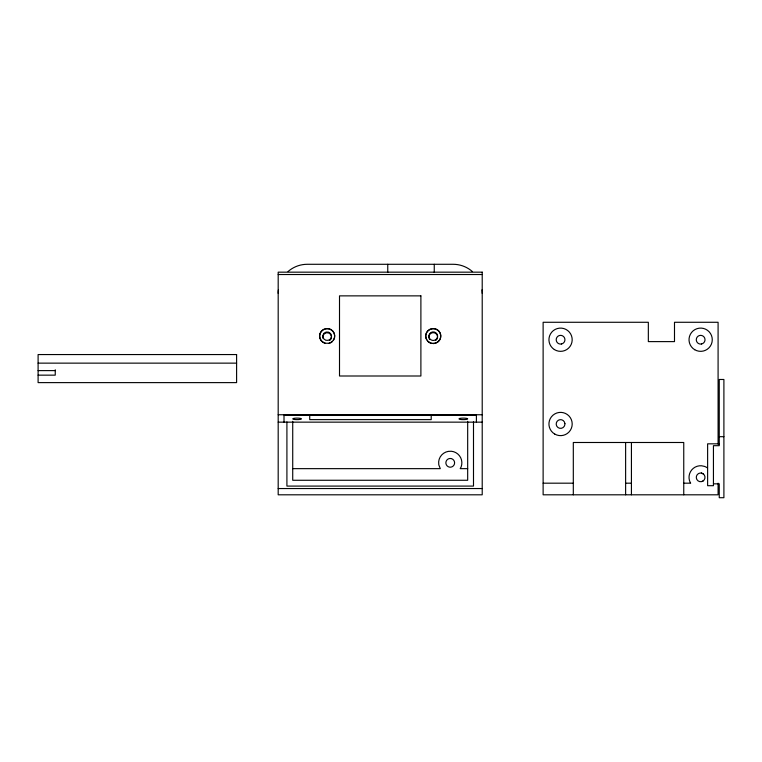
<?xml version="1.0" encoding="UTF-8"?>
<svg xmlns="http://www.w3.org/2000/svg" width="762" height="762" viewBox="0 0 762 762"><rect width="100%" height="100%" fill="white"/><g stroke="black" fill="none" stroke-linecap="round" stroke-linejoin="round"><path stroke-width="1.14" d="M702.145 481.46L703.155 480.936M278.187 274.52L482.213 274.52M38.1 363.141L236.601 363.141M38.1 370.608L55.245 370.608M38.1 375.152L55.245 375.152L55.245 369.789M278.187 414.757L482.213 414.757M278.187 422.148L482.213 422.148M719.252 436.683L723.9 436.683M719.252 443.827L707.622 443.827L707.622 485.699L713.442 485.699L713.442 445.684L719.252 445.684L719.252 379.476L723.9 379.476L723.9 497.71L719.252 497.71L719.252 483.841L713.442 483.841M292.722 468.649L440.284 468.649L438.788 464.81L438.664 461.782A11.62 11.62 0 0 1 448.266 451.38L451.295 451.256A11.62 11.62 0 0 1 461.153 466.849L460.21 468.649L467.678 468.649M543.125 483.184L573.31 483.184M625.621 483.184L631.431 483.184M683.752 483.184L690.677 483.184L690.172 482.403A11.62 11.62 0 0 1 701.526 465.772L704.498 466.401A11.62 11.62 0 0 1 707.203 467.763M278.187 488.547L482.213 488.547M701.402 473.078L700.268 473.021A4.362 4.362 0 0 0 696.878 479.555A4.362 4.362 0 0 0 704.221 479.86A4.362 4.362 0 0 0 701.402 473.078L703.45 474.021M718.09 444.141L718.09 322.278L674.494 322.278L674.494 341.614L648.338 341.614L648.338 322.278L543.125 322.278L543.125 494.805L718.09 494.805L718.09 483.184M683.752 494.805L683.752 442.493L573.31 442.493L573.31 494.805M631.431 442.493L631.431 494.805M625.621 442.493L625.621 494.805M476.402 422.148L476.402 415.1L284.007 415.1L284.007 422.148M473.497 421.7L473.497 486.089L286.912 486.089L286.912 421.929M467.678 421.329L467.678 480.27L292.722 480.27L292.722 421.329M434.254 264.29L434.254 272.425M431.206 414.871L431.206 419.624L309.724 419.624L309.724 414.871M387.753 264.29L387.753 272.425M278.187 293.351A29.061 29.061 0 0 1 278.406 289.846M287.979 271.596A29.061 29.061 0 0 1 307.248 264.29L453.152 264.29A29.061 29.061 0 0 1 472.421 271.596M482.003 289.846A29.061 29.061 0 0 1 482.213 293.351M428.93 336.309A4.362 4.296 0 0 1 435.483 333.261A4.362 4.296 0 0 1 435.826 340.395M429.73 339.5A4.362 4.296 0 0 1 428.911 337.423L428.93 335.547A4.362 4.296 0 0 1 435.645 332.603A4.362 4.296 0 0 1 435.512 339.852A4.362 4.296 0 0 1 428.911 336.671M329.66 340.462A4.362 4.296 0 0 0 331.451 337.69L331.499 335.813A4.362 4.296 0 0 0 322.869 335.442L322.812 337.318A4.362 4.296 0 0 0 323.059 338.414M322.869 336.194A4.362 4.296 0 0 1 331.499 336.566M331.451 336.928A4.362 4.296 0 0 1 322.812 336.556M325.203 343.376A7.553 7.439 0 0 1 320.059 333.642A7.553 7.439 0 0 1 330.356 329.441A7.553 7.439 0 0 1 333.699 339.909M332.499 341.452A7.553 7.439 0 0 1 329.117 343.376M426.691 339.909A7.553 7.439 0 0 1 430.654 329.194A7.553 7.439 0 0 1 440.684 334.889A7.553 7.439 0 0 1 433.235 343.624M431.282 343.376A7.553 7.439 0 0 1 427.892 341.452M564.909 423.624L564.861 424.758A4.362 4.362 0 0 1 558.06 427.577A4.362 4.362 0 0 1 558.384 420.224A4.362 4.362 0 0 1 564.909 423.624M701.535 343.986L700.402 344.072A4.362 4.362 0 0 1 696.382 340.604L696.297 339.471A4.362 4.362 0 0 1 700.516 335.366A4.362 4.362 0 0 1 704.983 339.204A4.362 4.362 0 0 1 701.535 343.986M561.423 343.995L560.289 344.072A4.362 4.362 0 0 1 556.212 339.823A4.362 4.362 0 0 1 560.08 335.385A4.362 4.362 0 0 1 564.842 338.861L564.918 339.995A4.362 4.362 0 0 1 561.423 343.995M450.609 458.495L449.475 458.543A4.362 4.362 0 0 0 445.894 462.467L445.951 463.61A4.362 4.362 0 0 0 450.637 467.182A4.362 4.362 0 0 0 454.6 462.82A4.362 4.362 0 0 0 450.609 458.495M482.213 272.167L278.187 272.167L278.187 494.805L482.213 494.805L482.213 272.158M420.891 295.866L339.509 295.866L339.509 375.999L420.891 375.999L420.891 295.866M236.601 354.559L38.1 354.559L38.1 382.619L236.601 382.619L236.601 354.559M294.904 419.519A4.362 0.752 0 0 0 301.438 418.871A4.362 0.752 0 0 0 294.904 418.214A4.362 0.752 0 0 0 294.904 419.519M461.143 419.519A4.362 0.752 0 0 0 467.678 418.871A4.362 0.752 0 0 0 461.143 418.214A4.362 0.752 0 0 0 461.143 419.519M323.383 342.376A7.553 7.439 0 0 0 334.718 335.937A7.553 7.439 0 0 0 323.383 329.489A7.553 7.439 0 0 0 323.383 342.376M429.463 342.376A7.553 7.439 0 0 0 440.798 335.937A7.553 7.439 0 0 0 429.463 329.489A7.553 7.439 0 0 0 429.463 342.376M554.755 434.073A11.62 11.62 0 0 0 572.195 424.005A11.62 11.62 0 0 0 554.755 413.937A11.62 11.62 0 0 0 554.755 434.073M554.326 349.529A11.62 11.62 0 0 0 572.176 340.223A11.62 11.62 0 0 0 555.193 329.413A11.62 11.62 0 0 0 554.326 349.529M694.725 349.72A11.62 11.62 0 0 0 712.27 339.852A11.62 11.62 0 0 0 694.954 329.584A11.62 11.62 0 0 0 694.725 349.72"/></g></svg>
